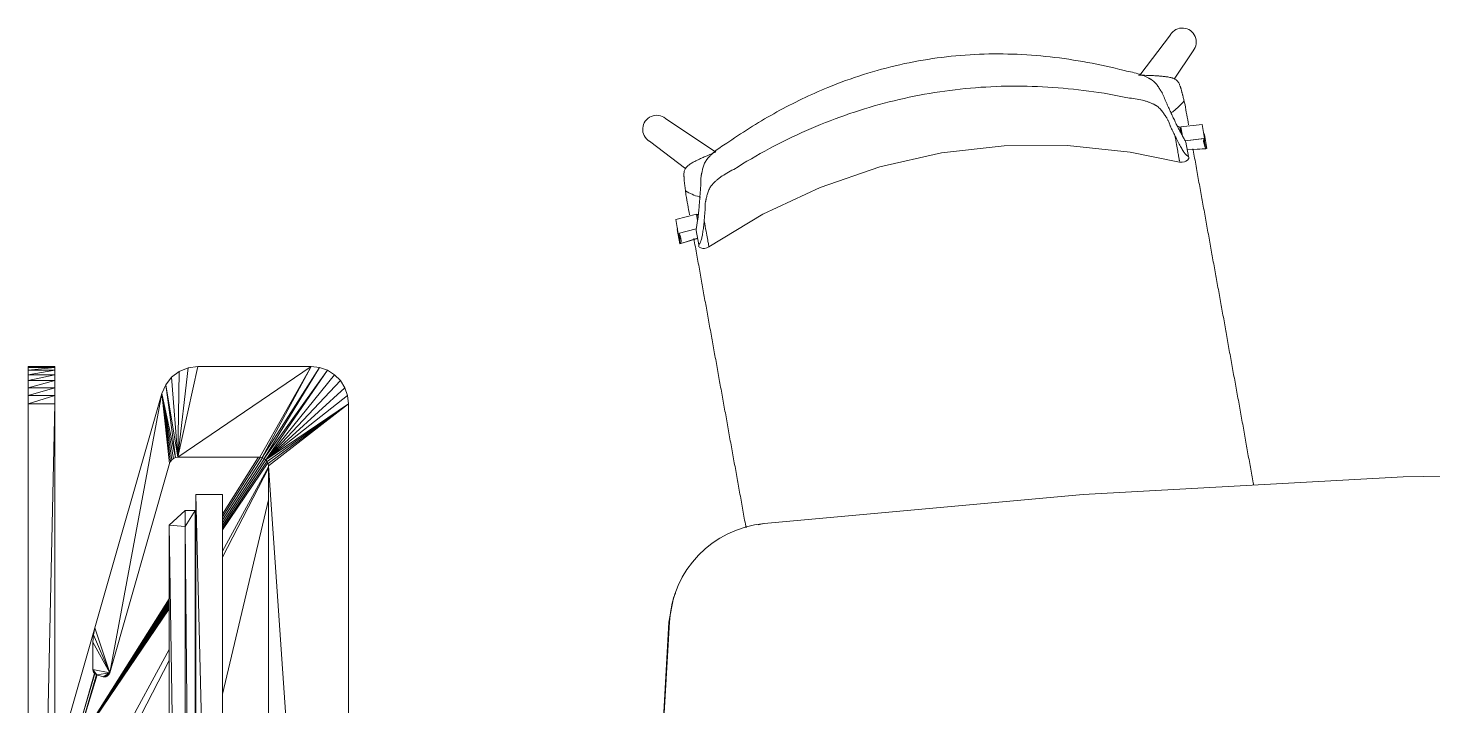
# Model space of a CAD drawing. Header units: millimetres. Extents: x 90978 to 295199, y -4084 to 97293.
# Drawn here: x 179665 to 180980, y 18805 to 19440 of the extents above; entities that cross this region are included whole.
import ezdxf

# ---------------------------------------------------------------- set-up
doc = ezdxf.new("R2010")
doc.units = ezdxf.units.MM
doc.header["$MEASUREMENT"] = 0
doc.layers.get('0').update_dxf_attribs({"linetype": 'CONTINUOUS'})
for name, color, linetype, lineweight in [('A-DETL-THIN', 8, 'CONTINUOUS', 9), ('G-IMPT', 8, 'CONTINUOUS', 9), ('I-FURN', 8, 'CONTINUOUS', 9)]:
    doc.layers.add(name, color=color, linetype=linetype, lineweight=lineweight)

# ---------------------------------------------------------------- blocks, each defined once
blk = doc.blocks.new('Synergy Type 3 - Desk Type 3_dwg_Family - 580997-310579-_3D_-V208-Level 0')
at = {"layer": 'G-IMPT'}
for p, q in [((-710.7, 237.8), (-711.9, 242.9)), ((-642.5, 158.4), (-646.9, 160.4)), ((-642.5, 158.4), (-619.8, 154.1)), ((-619.8, 154.1), (-435.6, 143.9))]:
    blk.add_line(p, q, dxfattribs=at)
blk = doc.blocks.new('Synergy Type 3 - Desk Type 3_dwg_Family - 607669-310583-_3D_-768213-Level 0')
at = {"layer": 'G-IMPT'}
for p, q in [((-532.4, -394.7), (-572.8, -383.2)), ((-532.4, -394.7), (-572.5, -383)), ((-531.9, -392.8), (-570.8, -381.7))]:
    blk.add_line(p, q, dxfattribs=at)
blk = doc.blocks.new('Synergy Type 3 - Desk Type 3_dwg_Family - 609077-310585-_3D_-768214-Level 0')
at = {"layer": 'G-IMPT'}
blk.add_line((-502.5, -415.1), (-614.5, -383.1), dxfattribs=at)
blk = doc.blocks.new('Synergy Type 3 - Desk Type 3_dwg_Family - 641585-310597-_3D_-V215-Level 0')
at = {"layer": 'G-IMPT'}
for p, q in [((240.9, -263.7), (-739.1, -263.7)), ((-739.1, -263.7), (-739.1, -288.7)), ((240.9, -263.7), (-739.1, -288.7)), ((-739.1, -288.7), (240.9, -288.7)), ((-289.1, -288.7), (-724.1, -288.7)), ((-210.8, -288.7), (-724.1, -288.7)), ((-724.1, -289.3), (-724.1, -288.7)), ((-724.1, -289.3), (225.9, -288.7)), ((-724.1, -298.7), (-724.1, -289.3)), ((-709.1, -298.7), (-724.1, -289.3)), ((225.9, -289.3), (-724.1, -289.3)), ((-710.5, -313.7), (-724.1, -298.7)), ((-709.1, -298.7), (-724.1, -298.7)), ((210.9, -298.7), (-710.5, -313.7)), ((-710.5, -313.7), (-709.1, -298.7)), ((225.9, -289.3), (-709.1, -298.7)), ((210.9, -298.7), (-709.1, -298.7)), ((-482.1, -313.7), (-710.5, -313.7))]:
    blk.add_line(p, q, dxfattribs=at)
blk = doc.blocks.new('Synergy Type 3 - Desk Type 3_dwg_Family - 678409-310601-_3D_-768222-Level 0')
at = {"layer": 'G-IMPT'}
for p, q in [((-845.9, -153.3), (-851.4, -158.9)), ((-839.2, -149.2), (-845.9, -153.3)), ((-845.9, -153.3), (-771.7, -223.1)), ((-831.8, -146.6), (-839.2, -149.2)), ((-839.2, -149.2), (-771.7, -223.1)), ((-824.1, -145.7), (-831.8, -146.6)), ((-831.8, -146.6), (-771.7, -223.1)), ((325.9, -145.7), (-824.1, -145.7)), ((-824.1, -145.7), (-771.7, -223.1)), ((-824.1, -145.7), (-770.1, -221.8)), ((-824.1, -145.7), (-768.1, -221)), ((-824.1, -145.7), (-766.1, -220.7)), ((325.9, -145.7), (-766.1, -220.7)), ((-855.6, -165.5), (-858.2, -172.9)), ((-851.4, -158.9), (-855.6, -165.5)), ((-855.6, -165.5), (-773, -224.7)), ((-855.6, -165.5), (-771.7, -223.1)), ((-851.4, -158.9), (-771.7, -223.1)), ((-858.2, -172.9), (-859.1, -180.7)), ((-859.1, -180.7), (-859.1, -286.9)), ((-859.1, -180.7), (-774.1, -305.5)), ((-859.1, -180.7), (-773.8, -226.6)), ((-859.1, -180.7), (-774.1, -228.7)), ((-858.2, -172.9), (-773.8, -226.6)), ((-858.2, -172.9), (-773, -224.7)), ((-773, -224.7), (-771.7, -223.1)), ((-771.7, -223.1), (-770.1, -221.8)), ((-770.1, -221.8), (-768.1, -221)), ((-768.1, -221), (-766.1, -220.7)), ((-766.1, -220.7), (267.9, -220.7)), ((-773.8, -226.6), (-774.1, -228.7)), ((-774.1, -305.5), (-774.1, -228.7)), ((-773.8, -226.6), (-773, -224.7)), ((-773.8, -226.7), (-773.8, -226.6)), ((-857.9, -295.8), (-859.1, -286.9)), ((-774.1, -305.5), (-859.1, -286.9)), ((-854.5, -304.2), (-857.9, -295.8)), ((-774.1, -305.5), (-857.9, -295.8)), ((-849, -311.4), (-854.5, -304.2)), ((-774.1, -305.5), (-854.5, -304.2)), ((-774.1, -305.5), (-849, -311.4)), ((-849, -311.4), (-842, -316.9)), ((-774.1, -305.5), (-842, -316.9)), ((-773.8, -307.6), (-842, -316.9)), ((-773.8, -307.6), (-833.7, -320.5)), ((-773, -309.5), (-833.7, -320.5)), ((-771.8, -311.1), (-833.7, -320.5)), ((-770.1, -312.4), (-833.7, -320.5)), ((-768.3, -313.2), (-833.7, -320.5)), ((-773.8, -307.6), (-774.1, -305.5)), ((-773, -309.5), (-773.8, -307.6)), ((-771.8, -311.1), (-773, -309.5)), ((-770.1, -312.4), (-771.8, -311.1)), ((-770.1, -312.4), (-768.3, -313.2)), ((-572.1, -369.2), (-768.3, -313.2)), ((-842, -316.9), (-833.7, -320.5)), ((-614.5, -383.1), (-833.7, -320.5)), ((-572.1, -369.2), (-833.7, -320.5)), ((-614.5, -383.1), (-572.1, -369.2)), ((-607.7, -384.6), (-572.1, -369.2)), ((-600.8, -385), (-572.1, -369.2)), ((-575.2, -385), (-572.1, -369.2)), ((-570.9, -369.8), (-572.1, -369.2)), ((-570.4, -381.4), (-572.1, -369.2)), ((-568.6, -375.4), (-572.1, -369.2)), ((-569.9, -370.6), (-570.9, -369.8)), ((-569.9, -370.6), (-570.9, -369.8)), ((-568.5, -374.1), (-570.9, -369.8)), ((-568.6, -375.4), (-570.9, -369.8)), ((-568.5, -374.1), (-570.9, -369.8)), ((-568.6, -372.8), (-570.9, -369.8)), ((-568.6, -372.8), (-570.9, -369.8)), ((-569.9, -370.6), (-570.9, -369.8)), ((-570.4, -381.4), (-568.6, -375.4)), ((-569.1, -371.6), (-569.9, -370.6)), ((-569.1, -371.6), (-569.9, -370.6)), ((-568.6, -372.8), (-569.9, -370.6)), ((-568.6, -372.8), (-569.9, -370.6)), ((-569.1, -371.6), (-569.9, -370.6)), ((-568.6, -372.8), (-569.1, -371.6)), ((-568.6, -372.8), (-569.1, -371.6)), ((-568.6, -372.8), (-569.1, -371.6)), ((-568.5, -374.1), (-568.6, -372.8)), ((-568.5, -374.1), (-568.6, -372.8)), ((-568.5, -374.1), (-568.6, -372.8)), ((-568.5, -374.1), (-568.6, -375.4)), ((-568.6, -375.4), (-568.5, -374.1)), ((-568.5, -374.1), (-568.6, -375.4)), ((-607.7, -384.6), (-614.5, -383.1)), ((-607.7, -384.6), (-600.8, -385)), ((-600.8, -385), (-575.2, -385)), ((-570.4, -381.4), (-575.2, -385)), ((-573.9, -384.9), (-575.2, -385)), ((-573.9, -384.9), (-575.2, -385)), ((-573.9, -384.9), (-575.2, -385)), ((-570.4, -381.4), (-573.9, -384.9)), ((-570.4, -381.4), (-573.9, -384.9)), ((-572.7, -384.4), (-573.9, -384.9)), ((-572.7, -384.4), (-573.9, -384.9)), ((-572.7, -384.4), (-573.9, -384.9)), ((-570.4, -381.4), (-572.7, -384.4)), ((-570.4, -381.4), (-572.7, -384.4)), ((-570.9, -382.6), (-572.7, -384.4)), ((-570.9, -382.6), (-572.7, -384.4)), ((-571.7, -383.6), (-572.7, -384.4)), ((-571.7, -383.6), (-572.7, -384.4)), ((-571.7, -383.6), (-572.7, -384.4)), ((-570.9, -382.6), (-571.7, -383.6)), ((-570.9, -382.6), (-571.7, -383.6)), ((-570.9, -382.6), (-571.7, -383.6)), ((-570.9, -382.6), (-570.4, -381.4)), ((-570.4, -381.4), (-570.9, -382.6)), ((-570.9, -382.6), (-570.4, -381.4))]:
    blk.add_line(p, q, dxfattribs=at)
blk = doc.blocks.new('Synergy Type 3 - Desk Type 3_dwg_Family - 680513-310603-_3D_-768223-Level 0')
at = {"layer": 'G-IMPT'}
for p, q in [((-710.2, -263.7), (-771.6, -223)), ((-708, -263.7), (-770.3, -222)), ((-706.2, -263.7), (-768.9, -221.3)), ((-686, -263.7), (-765.1, -220.7)), ((-680.6, -263.7), (-763.9, -220.7)), ((-552.3, -263.7), (-734.1, -220.7)), ((-718.3, -263.7), (-773.8, -228.3)), ((-720.9, -263.7), (-773.8, -230.4)), ((-715.5, -263.7), (-773.6, -226.2)), ((-712.8, -263.7), (-772.8, -224.4)), ((-502.1, -401.7), (-641.6, -313.7)), ((-502.1, -401.7), (-640, -313.7)), ((-502.1, -401.7), (-638.2, -313.7)), ((-502.1, -401.7), (-636.4, -313.7)), ((-502.1, -401.7), (-634.8, -313.7)), ((-502.1, -401.7), (-633.4, -313.7)), ((-502.1, -401.7), (-632.2, -313.7)), ((-502.1, -363.7), (-594, -313.7)), ((-487.1, -363.7), (-583.9, -313.7)), ((-502.1, -401.7), (-570.3, -381.1))]:
    blk.add_line(p, q, dxfattribs=at)
blk = doc.blocks.new('Synergy Type 3 - Desk Type 3_dwg_Family - 687609-310611-_3D_-768227-Level 0')
at = {"layer": 'G-IMPT'}
for p, q in [((-859.1, -445.7), (-859.1, -420.7)), ((-858.2, -420.7), (-859.1, -420.7)), ((-858.2, -445.7), (-859.1, -420.7)), ((-855.6, -420.7), (-858.2, -420.7)), ((-858.2, -445.7), (-858.2, -420.7)), ((-855.6, -445.7), (-858.2, -420.7)), ((-855.6, -420.7), (-851.4, -420.7)), ((-855.6, -445.7), (-855.6, -420.7)), ((-851.4, -445.7), (-855.6, -420.7)), ((-845.9, -420.7), (-851.4, -420.7)), ((-851.4, -445.7), (-851.4, -420.7)), ((-845.9, -445.7), (-851.4, -420.7)), ((-839.2, -420.7), (-845.9, -420.7)), ((-839.2, -445.7), (-845.9, -420.7)), ((-845.9, -445.7), (-845.9, -420.7)), ((-839.2, -420.7), (-831.8, -420.7)), ((-831.8, -445.7), (-839.2, -420.7)), ((-839.2, -445.7), (-839.2, -420.7)), ((-831.8, -420.7), (-824.1, -420.7)), ((-831.8, -445.7), (-831.8, -420.7)), ((-824.1, -445.7), (-831.8, -420.7)), ((325.9, -420.7), (-824.1, -420.7)), ((-824.1, -445.7), (-824.1, -420.7)), ((325.9, -445.7), (-824.1, -420.7)), ((-859.1, -445.7), (-858.2, -445.7)), ((-858.2, -445.7), (-855.6, -445.7)), ((-855.6, -445.7), (-851.4, -445.7)), ((-851.4, -445.7), (-845.9, -445.7)), ((-839.2, -445.7), (-845.9, -445.7)), ((-831.8, -445.7), (-839.2, -445.7)), ((-831.8, -445.7), (-824.1, -445.7)), ((-824.1, -445.7), (325.9, -445.7))]:
    blk.add_line(p, q, dxfattribs=at)

msp = doc.modelspace()

# ---------------------------------------------------------------- linework, layer by layer
at = {"layer": 'A-DETL-THIN'}
for p, q in [((180951.6, 19019.5), (180652.3, 19003.1)), ((181251.3, 19025), (180951.6, 19019.5)), ((180652.3, 19003.1), (180353.5, 18975.8)), ((180264.9, 18883.8), (180255.9, 18724.4))]:
    msp.add_line(p, q, dxfattribs=at)
msp.add_arc((180362.4, 18878.6), 97.6, 95.2275, 176.9515, dxfattribs=at)
at = {"layer": 'I-FURN'}
for p, q in [((180733.9, 19433.6), (180705.1, 19395.7)), ((180737.4, 19392.1), (180755.1, 19418.4)), ((180308.4, 19323.6), (180261.3, 19355.2)), ((180743.8, 19341.4), (180742.8, 19347.2)), ((180743.7, 19347.4), (180763.5, 19349.6)), ((180745.3, 19338.7), (180743.7, 19347.4)), ((180763.5, 19349.6), (180765.9, 19336.5)), ((180246.2, 19333.9), (180280.3, 19308.1)), ((180519.5, 19322.9), (180578.3, 19329.6)), ((180578.3, 19329.6), (180637.4, 19329.9)), ((180637.4, 19329.9), (180696.2, 19323.8)), ((180765.9, 19336.5), (180747.6, 19334.4)), ((180765, 19336.3), (180747.7, 19334.4)), ((180750.9, 19319.6), (180748.4, 19333)), ((180768, 19327), (180765.6, 19340.1)), ((180461.8, 19309.9), (180519.5, 19322.9)), ((180696.2, 19323.8), (180742.5, 19314.4)), ((180749.9, 19316.2), (180748.3, 19315.2)), ((180749.7, 19325.9), (180768, 19327)), ((180749.8, 19325.7), (180767, 19326.8)), ((180751.2, 19317.6), (180749.9, 19316.2)), ((180405.9, 19290.7), (180461.8, 19309.9)), ((180744.7, 19314.2), (180742.5, 19314.4)), ((180746.9, 19314.6), (180744.7, 19314.2)), ((180748.3, 19315.2), (180746.9, 19314.6)), ((180352.4, 19265.6), (180405.9, 19290.7)), ((180270.9, 19260.7), (180290.2, 19265.6)), ((180290.2, 19265.6), (180291.2, 19259.7)), ((180291.1, 19265.7), (180291.7, 19262.8)), ((180301.9, 19234.9), (180352.4, 19265.6)), ((180273.2, 19247.6), (180270.9, 19260.7)), ((180272.3, 19251.1), (180274.6, 19237.9)), ((180290.1, 19251.8), (180273.2, 19247.6)), ((180292.3, 19236.9), (180289.8, 19250.3)), ((180274.6, 19237.9), (180291.2, 19243)), ((180275.6, 19238.1), (180291.2, 19242.9)), ((180292.6, 19234.8), (180294.3, 19234)), ((180294.3, 19234), (180296.2, 19233.6)), ((180296.2, 19233.6), (180297.7, 19233.6)), ((180297.7, 19233.6), (180299.9, 19234)), ((180299.9, 19234), (180301.9, 19234.9))]:
    msp.add_line(p, q, dxfattribs=at)
for centre, start, end in [((180745, 19426.8), 320.6202, 148.2364), ((180253, 19345.1), 50.6436, 238.2599)]:
    msp.add_arc(centre, 13.1, start, end, dxfattribs=at)
for centre, start_param, end_param in [((180782.3, 19335), 2.884586, 3.464082), ((180780.9, 19348.3), 3.380441, 3.464082), ((180783.2, 19335.2), 2.884586, 3.464082), ((180255.1, 19253.4), 5.960696, 6.044337), ((180257.4, 19240.3), 5.960696, 6.540192), ((180258.4, 19240.5), 5.960696, 6.540192)]:
    msp.add_ellipse(centre, major_axis=(17.1, 3.1), ratio=0.978487, start_param=start_param, end_param=end_param, dxfattribs=at)
for points, knots in [([(180320.5, 19333.2), (180335, 19343.4), (180365, 19362.1), (180418.2, 19387.8), (180480.2, 19407.6), (180550.6, 19417.1), (180609.7, 19415.1), (180656.4, 19408.1), (180679.4, 19403), (180690.8, 19400)], [-1, -1, -1, -1, -0.863636, -0.727273, -0.545455, -0.363636, -0.181818, -0.090909, 0, 0, 0, 0]), ([(180690.8, 19400), (180693.4, 19399.5), (180698.4, 19398.5), (180703.9, 19397), (180707.8, 19395.6), (180710.5, 19394.5), (180712.6, 19393.5), (180713.9, 19392.8), (180714.7, 19392.4), (180715.2, 19392.1), (180715.8, 19391.7), (180716.4, 19391.3), (180717.5, 19390.5), (180718.9, 19389.3), (180720.4, 19387.8), (180721.6, 19386.3), (180722.6, 19384.8), (180723.6, 19383.2), (180724.3, 19382), (180724.8, 19381.2), (180725.1, 19380.7), (180725.4, 19380.4), (180725.6, 19380), (180725.9, 19379.6), (180726.3, 19378.8), (180726.9, 19377.7), (180727.5, 19376.5), (180728.1, 19374.8), (180728.7, 19373.2), (180729.3, 19371.6), (180729.8, 19370.4), (180730.4, 19369.2), (180731.1, 19367.6), (180732.4, 19364.8), (180734.2, 19361), (180736.1, 19356.8), (180738, 19352.9), (180739.8, 19349), (180741.6, 19345.5), (180743.2, 19342.4), (180744.3, 19340.5), (180744.8, 19339.6)], [0, 0, 0, 0, 0.035714, 0.071429, 0.089286, 0.107143, 0.125, 0.133929, 0.138393, 0.142857, 0.147321, 0.151786, 0.160714, 0.178571, 0.196429, 0.214286, 0.232143, 0.25, 0.267857, 0.276786, 0.28125, 0.285714, 0.290179, 0.294643, 0.303571, 0.321429, 0.339286, 0.357143, 0.392857, 0.410714, 0.428571, 0.446429, 0.464286, 0.5, 0.571429, 0.642857, 0.714286, 0.785714, 0.857143, 0.928571, 1, 1, 1, 1]), ([(180707.7, 19395.7), (180710.1, 19395.6), (180713.9, 19395.5), (180718.5, 19395.3), (180721, 19395.1), (180722.9, 19395), (180724.6, 19394.9), (180726.2, 19394.7), (180727.9, 19394.6), (180729.7, 19394.3), (180731.5, 19394.1), (180733.3, 19393.7), (180734.7, 19393.4), (180735.8, 19393.1), (180736.5, 19392.8), (180737.3, 19392.5), (180738.2, 19392), (180739.3, 19391.3), (180740.4, 19390.3), (180741.3, 19389.2), (180741.9, 19388.1), (180742.5, 19386.8), (180742.9, 19385.7), (180743.2, 19384.8), (180743.3, 19384.3), (180743.5, 19383.9), (180743.6, 19383.6), (180743.7, 19383.1), (180744, 19382.2), (180744.3, 19381), (180744.6, 19379.8), (180744.9, 19378.9), (180745.1, 19378.1), (180745.3, 19377.3), (180745.5, 19376.2), (180746, 19374.3), (180746.4, 19372.7), (180746.6, 19371.6)], [0, 0, 0, 0, 0.125, 0.1875, 0.21875, 0.25, 0.28125, 0.3125, 0.34375, 0.375, 0.40625, 0.4375, 0.46875, 0.484375, 0.5, 0.515625, 0.53125, 0.5625, 0.59375, 0.625, 0.65625, 0.6875, 0.71875, 0.734375, 0.742188, 0.75, 0.757812, 0.765625, 0.78125, 0.8125, 0.84375, 0.859375, 0.875, 0.890625, 0.90625, 0.9375, 1, 1, 1, 1]), ([(180695.4, 19374.3), (180682.8, 19377), (180657.5, 19381.3), (180606.2, 19386.4), (180541.6, 19385.2), (180465.4, 19371.5), (180404.5, 19350), (180358.2, 19327.4), (180336, 19314.4), (180325.1, 19307.5)], [-1, -1, -1, -1, -0.9, -0.8, -0.6, -0.4, -0.2, -0.1, 0, 0, 0, 0]), ([(180738.1, 19339), (180737.4, 19340.4), (180736.3, 19342.6), (180735.1, 19345.2), (180734.4, 19346.7), (180733.8, 19347.9), (180733.4, 19349), (180732.8, 19350.4), (180732.4, 19351.8), (180731.8, 19353.2), (180731.3, 19354.3), (180730.7, 19355.2), (180730.3, 19355.9), (180730, 19356.3), (180729.8, 19356.6), (180729.6, 19356.9), (180729.3, 19357.4), (180728.7, 19358.2), (180728, 19359.3), (180727, 19360.8), (180725.9, 19362.3), (180724.6, 19363.8), (180723.1, 19365.3), (180721.7, 19366.5), (180720.6, 19367.2), (180719.9, 19367.6), (180719.4, 19367.9), (180718.8, 19368.2), (180718.1, 19368.6), (180716.8, 19369.2), (180714.7, 19370.1), (180712, 19371.1), (180708.2, 19372.2), (180702.8, 19373.4), (180698, 19374), (180695.4, 19374.3)], [0, 0, 0, 0, 0.125, 0.1875, 0.21875, 0.25, 0.28125, 0.3125, 0.375, 0.40625, 0.4375, 0.46875, 0.484375, 0.492188, 0.5, 0.507812, 0.515625, 0.53125, 0.5625, 0.59375, 0.625, 0.65625, 0.6875, 0.71875, 0.734375, 0.742188, 0.75, 0.757812, 0.765625, 0.78125, 0.8125, 0.84375, 0.875, 0.9375, 1, 1, 1, 1]), ([(180734.4, 19360.3), (180735.2, 19360.8), (180737.7, 19362.7), (180741.8, 19366.3), (180745.1, 19369.7), (180746.6, 19371.6)], [0.93303317, 0.93303317, 0.93303317, 0.93303317, 0.94444444, 0.97222222, 1, 1, 1, 1]), ([(180742.8, 19347.1), (180742.4, 19347.4), (180741.6, 19347.8), (180740.7, 19348.2), (180740.3, 19348.4)], [-0.8810546, -0.8810546, -0.8810546, -0.8810546, -0.6666667, -0.4718724, -0.4718724, -0.4718724, -0.4718724]), ([(180291, 19257.8), (180291.3, 19259.7), (180291.8, 19263.1), (180292.3, 19268.3), (180292.7, 19272.5), (180293.1, 19276.9), (180293.4, 19281.5), (180293.8, 19285.7), (180294, 19289.1), (180294.2, 19291.4), (180294.3, 19293.1), (180294.3, 19294.8), (180294.3, 19296.5), (180294.3, 19298.3), (180294.4, 19299.7), (180294.6, 19300.9), (180294.7, 19301.8), (180294.8, 19302.3), (180294.9, 19302.7), (180295, 19303.1), (180295.1, 19303.7), (180295.3, 19304.6), (180295.6, 19306), (180296, 19307.8), (180296.4, 19309.6), (180297, 19311.4), (180297.8, 19313.3), (180298.7, 19314.9), (180299.5, 19316.1), (180299.9, 19316.7), (180300.3, 19317.2), (180300.7, 19317.7), (180301.3, 19318.4), (180302.3, 19319.5), (180303.9, 19321.2), (180306.1, 19323.2), (180309.2, 19325.8), (180313.8, 19329.2), (180318.2, 19331.8), (180320.5, 19333.2)], [0, 0, 0, 0, 0.142857, 0.214286, 0.285714, 0.357143, 0.428571, 0.5, 0.535714, 0.571429, 0.589286, 0.607143, 0.642857, 0.660714, 0.678571, 0.696429, 0.705357, 0.709821, 0.714286, 0.71875, 0.723214, 0.732143, 0.75, 0.767857, 0.785714, 0.803571, 0.821429, 0.839286, 0.848214, 0.852679, 0.857143, 0.861607, 0.866071, 0.875, 0.892857, 0.910714, 0.928571, 0.964286, 1, 1, 1, 1]), ([(180738.1, 19339), (180738.6, 19336), (180739.6, 19330.7), (180740.7, 19324.4), (180741.6, 19319.8), (180742, 19317.1), (180742.3, 19315.7), (180742.4, 19315.3), (180742.4, 19315.1)], [0, 0, 0, 0, 0.1111111, 0.2222222, 0.3333333, 0.4444444, 0.5, 0.5555556, 0.5555556, 0.5555556, 0.5555556]), ([(180279.9, 19287.5), (180279.8, 19288.5), (180279.6, 19290.2), (180279.4, 19292.1), (180279.2, 19293.2), (180279.1, 19294), (180279, 19294.8), (180278.9, 19295.8), (180278.8, 19297), (180278.7, 19298.3), (180278.6, 19299.2), (180278.6, 19299.7), (180278.6, 19300.1), (180278.6, 19300.5), (180278.5, 19301), (180278.5, 19301.9), (180278.5, 19303.1), (180278.6, 19304.5), (180278.8, 19305.8), (180279.2, 19307.1), (180279.9, 19308.4), (180280.7, 19309.5), (180281.4, 19310.3), (180282, 19310.8), (180282.6, 19311.3), (180283.5, 19312), (180284.7, 19312.8), (180286.2, 19313.7), (180287.9, 19314.6), (180289.5, 19315.5), (180291, 19316.2), (180292.4, 19316.9), (180294, 19317.6), (180295.7, 19318.4), (180298, 19319.4), (180302.2, 19321.2), (180305.8, 19322.7), (180308, 19323.6)], [0, 0, 0, 0, 0.0625, 0.09375, 0.109375, 0.125, 0.140625, 0.15625, 0.1875, 0.21875, 0.234375, 0.242188, 0.25, 0.257812, 0.265625, 0.28125, 0.3125, 0.34375, 0.375, 0.40625, 0.4375, 0.46875, 0.484375, 0.5, 0.515625, 0.53125, 0.5625, 0.59375, 0.625, 0.65625, 0.6875, 0.71875, 0.75, 0.78125, 0.8125, 0.875, 1, 1, 1, 1]), ([(180750.9, 19319.2), (180751, 19318.9), (180751.1, 19318.1), (180751.2, 19317.5), (180751.2, 19317.6), (180751.1, 19318.3), (180751, 19319.1), (180750.9, 19319.6)], [0.4162183, 0.4162183, 0.4162183, 0.4162183, 0.5, 0.625, 0.75, 0.875, 1, 1, 1, 1]), ([(180754.9, 19326.9), (180755, 19326.5), (180756, 19321), (180757.9, 19310.4), (180760.6, 19295.2), (180763.3, 19280.4), (180765.5, 19268.1), (180767.3, 19258.2), (180768.7, 19250.6), (180770, 19243.1), (180771.8, 19233.2), (180774, 19220.9), (180776.2, 19208.6), (180778, 19198.8), (180779.4, 19191.4), (180780.7, 19183.9), (180782.5, 19174.1), (180784.7, 19162), (180786.9, 19149.8), (180788.6, 19139.9), (180790, 19132.4), (180791.4, 19124.9), (180793.1, 19115), (180795.4, 19102.6), (180798.1, 19087.7), (180800.8, 19072.6), (180803.5, 19057.6), (180806.1, 19043), (180808.7, 19028.6), (180810.6, 19018.2), (180811.6, 19012.7), (180811.7, 19011.9)], [-0.896036, -0.896036, -0.896036, -0.896036, -0.8928571, -0.8571429, -0.8214286, -0.7857143, -0.75, -0.7321429, -0.7142857, -0.6964286, -0.6785714, -0.6428571, -0.6071429, -0.5892857, -0.5714286, -0.5535714, -0.5357143, -0.5, -0.4642857, -0.4464286, -0.4285714, -0.4107143, -0.3928571, -0.3571429, -0.3214286, -0.2857143, -0.25, -0.2142857, -0.1785714, -0.1428571, -0.1373945, -0.1373945, -0.1373945, -0.1373945]), ([(180325.1, 19307.5), (180322.8, 19306.4), (180318.5, 19304), (180313.9, 19301.1), (180310.7, 19298.7), (180308.5, 19296.8), (180306.9, 19295.3), (180305.8, 19294.2), (180305.3, 19293.6), (180304.9, 19293.2), (180304.5, 19292.7), (180304, 19292.1), (180303.2, 19291), (180302.3, 19289.4), (180301.4, 19287.5), (180300.8, 19285.6), (180300.2, 19283.8), (180299.8, 19282.1), (180299.5, 19280.7), (180299.3, 19279.8), (180299.2, 19279.3), (180299.1, 19278.9), (180299, 19278.6), (180298.9, 19278.1), (180298.7, 19277.3), (180298.5, 19276.2), (180298.4, 19275), (180298.4, 19273.5), (180298.4, 19272), (180298.4, 19270.5), (180298.3, 19269.3), (180298.2, 19268), (180298.1, 19266.4), (180297.8, 19263.5), (180297.6, 19261.1), (180297.5, 19259.5)], [0, 0, 0, 0, 0.0625, 0.125, 0.15625, 0.1875, 0.21875, 0.234375, 0.242188, 0.25, 0.257812, 0.265625, 0.28125, 0.3125, 0.34375, 0.375, 0.40625, 0.4375, 0.46875, 0.484375, 0.492188, 0.5, 0.507812, 0.515625, 0.53125, 0.5625, 0.59375, 0.625, 0.6875, 0.71875, 0.75, 0.78125, 0.8125, 0.875, 1, 1, 1, 1]), ([(180279.9, 19287.5), (180282, 19286.2), (180286.3, 19284.1), (180290.9, 19282.3), (180293.5, 19281.6), (180293.9, 19281.5)], [0, 0, 0, 0, 0.02777778, 0.05555556, 0.06066679, 0.06066679, 0.06066679, 0.06066679]), ([(180301.9, 19234.9), (180301.9, 19234.9), (180301.9, 19235), (180301.8, 19235.6), (180301.6, 19236.5), (180301.3, 19238.4), (180300.6, 19242.3), (180299.3, 19249.3), (180298.1, 19255.8), (180297.5, 19259.5)], [0.3374293, 0.3374293, 0.3374293, 0.3374293, 0.3888889, 0.4444444, 0.5138889, 0.5833333, 0.7222222, 0.8611111, 1, 1, 1, 1]), ([(180336.6, 18971.9), (180336.5, 18972.5), (180336, 18975.5), (180335, 18981), (180333.6, 18988.5), (180332.3, 18996), (180330.5, 19005.9), (180328.3, 19018.2), (180326.1, 19030.4), (180324.3, 19040.3), (180322.9, 19047.8), (180321.6, 19055.3), (180319.8, 19065.3), (180317.6, 19077.6), (180314.9, 19092.3), (180312.2, 19107.2), (180309.5, 19122.1), (180306.9, 19136.8), (180304.7, 19149), (180302.9, 19158.9), (180301.5, 19166.4), (180300.2, 19173.9), (180298.4, 19183.6), (180296.3, 19195.6), (180294.1, 19207.8), (180292.3, 19217.8), (180290.9, 19225.4), (180289.5, 19233), (180288.5, 19238.8), (180287.9, 19242), (180287.8, 19242.7)], [-0.754181, -0.754181, -0.754181, -0.754181, -0.75, -0.7321429, -0.7142857, -0.6964286, -0.6785714, -0.6428571, -0.6071429, -0.5892857, -0.5714286, -0.5535714, -0.5357143, -0.5, -0.4642857, -0.4285714, -0.3928571, -0.3571429, -0.3214286, -0.3035714, -0.2857143, -0.2678571, -0.25, -0.2142857, -0.1785714, -0.1607143, -0.1428571, -0.125, -0.1071429, -0.1022726, -0.1022726, -0.1022726, -0.1022726]), ([(180292.3, 19236.9), (180292.4, 19236.3), (180292.5, 19235.5), (180292.6, 19234.9), (180292.6, 19234.8), (180292.5, 19235.4), (180292.4, 19236.2), (180292.3, 19236.5)], [0, 0, 0, 0, 0.125, 0.25, 0.375, 0.5, 0.5828112, 0.5828112, 0.5828112, 0.5828112])]:
    msp.add_open_spline(points, degree=3, knots=knots, dxfattribs=at)
for points in [[(180704, 19395.7), (180705.3, 19395.7), (180706.5, 19395.7), (180707.7, 19395.7)], [(180707.7, 19395.7), (180706.5, 19395.7), (180705.2, 19395.7), (180704, 19395.7)], [(180746.6, 19371.6), (180746.8, 19371), (180747.1, 19369.8), (180747.4, 19368.5), (180747.5, 19367.9)], [(180747.5, 19367.9), (180748.6, 19361.9), (180749.7, 19355.7), (180750.9, 19349.3)], [(180750.9, 19319.6), (180750.4, 19319.7), (180749.4, 19320.3), (180747.5, 19322.1), (180745.5, 19325), (180743.3, 19328.9), (180740.7, 19333.5), (180739, 19337.1), (180738.1, 19339)], [(180744.8, 19339.6), (180745.4, 19338.4), (180746.7, 19336.1), (180747.9, 19334), (180748.4, 19333)], [(180280.4, 19283.6), (180280.3, 19284.3), (180280.2, 19285.5), (180280, 19286.8), (180279.9, 19287.5)], [(180283.8, 19265), (180282.6, 19271.4), (180281.5, 19277.6), (180280.4, 19283.6)], [(180289.8, 19250.3), (180290, 19251.4), (180290.4, 19253.8), (180290.8, 19256.4), (180291, 19257.8)], [(180297.5, 19259.5), (180297.3, 19257.4), (180296.9, 19253.4), (180296.1, 19248.2), (180295.4, 19243.8), (180294.5, 19240.4), (180293.4, 19238), (180292.7, 19237.1), (180292.3, 19236.9)]]:
    msp.add_open_spline(points, degree=3, dxfattribs=at)

# ---------------------------------------------------------------- block references
at = {"rotation": 270.0000000000001}
for name in ['Synergy Type 3 - Desk Type 3_dwg_Family - 687609-310611-_3D_-768227-Level 0', 'Synergy Type 3 - Desk Type 3_dwg_Family - 687609-310611-_3D_-768227-Level 0', 'Synergy Type 3 - Desk Type 3_dwg_Family - 678409-310601-_3D_-768222-Level 0', 'Synergy Type 3 - Desk Type 3_dwg_Family - 678409-310601-_3D_-768222-Level 0', 'Synergy Type 3 - Desk Type 3_dwg_Family - 680513-310603-_3D_-768223-Level 0', 'Synergy Type 3 - Desk Type 3_dwg_Family - 680513-310603-_3D_-768223-Level 0', 'Synergy Type 3 - Desk Type 3_dwg_Family - 641585-310597-_3D_-V215-Level 0', 'Synergy Type 3 - Desk Type 3_dwg_Family - 641585-310597-_3D_-V215-Level 0', 'Synergy Type 3 - Desk Type 3_dwg_Family - 580997-310579-_3D_-V208-Level 0', 'Synergy Type 3 - Desk Type 3_dwg_Family - 580997-310579-_3D_-V208-Level 0', 'Synergy Type 3 - Desk Type 3_dwg_Family - 609077-310585-_3D_-768214-Level 0', 'Synergy Type 3 - Desk Type 3_dwg_Family - 609077-310585-_3D_-768214-Level 0', 'Synergy Type 3 - Desk Type 3_dwg_Family - 607669-310583-_3D_-768213-Level 0', 'Synergy Type 3 - Desk Type 3_dwg_Family - 607669-310583-_3D_-768213-Level 0']:
    msp.add_blockref(name, (180110.3, 18263.9), dxfattribs=at)

doc.saveas('drawing.dxf')
